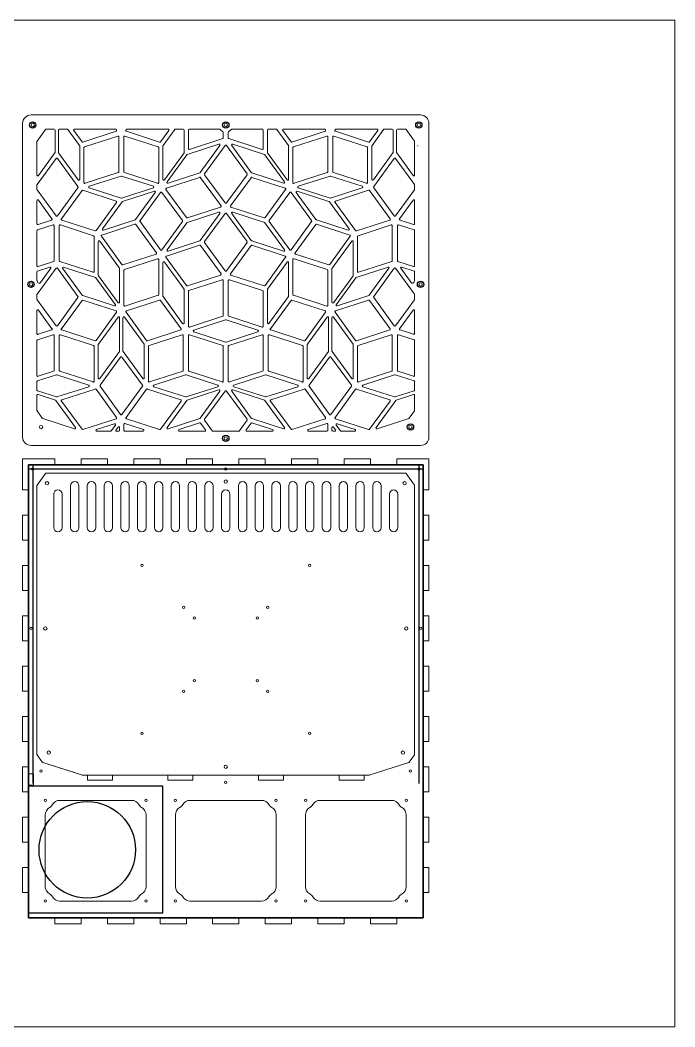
# Model space of a CAD drawing. Header units: millimetres. Extents: x -130 to 1370, y -1180 to 230.
# Drawn here: x 590 to 1370, y -970 to 230 of the extents above; entities that cross this region are included whole.
import ezdxf

# ---------------------------------------------------------------- set-up
doc = ezdxf.new("R2010")
doc.units = ezdxf.units.MM
doc.layers.get('0').update_dxf_attribs({"lineweight": 25, "true_color": 0xffffff})
doc.layers.add('cut', color=1, linetype='Continuous', lineweight=20, true_color=0xff0000)
doc.layers.add('guide', color=214, linetype='Continuous', lineweight=25, true_color=0x800080)

msp = doc.modelspace()

# ---------------------------------------------------------------- linework, layer by layer
for p, q in [((600, -840), (600, -300)), ((1070, -300), (600, -300)), ((600, -300), (1070, -300)), ((600, -300), (600, -840)), ((1070, -840), (1070, -300)), ((1070, -300), (1070, -840)), ((600, -840), (1070, -840)), ((1070, -840), (600, -840))]:
    msp.add_line(p, q)
at = {"layer": 'cut'}
for p, q in [((1370, 230), (-130, 230)), ((1370, -970), (1370, 230)), ((603, 117), (1067, 117)), ((593, 107), (593, -267)), ((610.2, 85.8), (620.2, 99.6)), ((621, 100), (630.6, 100)), ((631.6, 99), (631.6, 72.3)), ((635.6, 72.3), (635.6, 99)), ((636.6, 100), (646.1, 100)), ((660.8, 80.5), (646.9, 99.6)), ((653.9, 98.4), (663.7, 85)), ((654.7, 100), (703.6, 100)), ((664.8, 84.7), (704.3, 97.5)), ((704.4, 99.6), (704.8, 99)), ((716.6, 99.6), (716.2, 99)), ((756.2, 84.7), (716.7, 97.5)), ((717.4, 100), (766.3, 100)), ((767.1, 98.4), (757.3, 85)), ((760.2, 80.5), (774.1, 99.6)), ((774.9, 100), (784.4, 100)), ((785.4, 99), (785.4, 72.3)), ((790.4, 76.9), (790.4, 99)), ((791.4, 100), (827.1, 100)), ((828.4, 99.6), (831.2, 97.4)), ((838.8, 97.4), (841.6, 99.6)), ((842.9, 100), (878.6, 100)), ((879.6, 99), (879.6, 76.9)), ((884.6, 72.3), (884.6, 99)), ((885.6, 100), (895.1, 100)), ((909.8, 80.5), (895.9, 99.6)), ((902.9, 98.4), (912.7, 85)), ((903.7, 100), (952.6, 100)), ((913.8, 84.7), (953.3, 97.5)), ((953.4, 99.6), (953.8, 99)), ((965.6, 99.6), (965.2, 99)), ((1005.2, 84.7), (965.7, 97.5)), ((966.4, 100), (1015.3, 100)), ((1016.1, 98.4), (1006.3, 85)), ((1009.2, 80.5), (1023.4, 100)), ((1023.4, 100), (1033.4, 100)), ((1034.4, 99), (1034.4, 72.3)), ((1038.4, 99), (1038.4, 72.3)), ((1039.4, 100), (1049, 100)), ((1059.8, 85.8), (1049.8, 99.6)), ((1077, 107), (1077, -267)), ((610, 85.2), (610, 45.4)), ((666.6, 78.9), (706.2, 91.8)), ((707.5, 49.3), (707.5, 90.8)), ((713.5, 49.3), (713.5, 90.8)), ((754.4, 78.9), (714.8, 91.8)), ((791.8, 75.9), (831.3, 88.8)), ((832, 89.7), (832, 95.8)), ((838, 95.8), (838, 89.7)), ((838.7, 88.8), (878.2, 75.9)), ((915.6, 78.9), (955.2, 91.8)), ((956.5, 49.3), (956.5, 90.8)), ((962.5, 49.3), (962.5, 90.8)), ((1003.4, 78.9), (963.8, 91.8)), ((1060, 85.2), (1060, 45.4)), ((661, 79.9), (661, 40.1)), ((666, 36.4), (666, 78)), ((755.1, 36.4), (755.1, 78)), ((760.1, 79.9), (760.1, 40.1)), ((789, 69.8), (826.8, 82)), ((804.6, 48.3), (828, 80.5)), ((809.7, 46.9), (834.2, 80.6)), ((860.3, 46.9), (835.8, 80.6)), ((865.4, 48.3), (842, 80.5)), ((881, 69.8), (843.2, 82)), ((909.9, 79.9), (909.9, 40.1)), ((914.9, 36.4), (914.9, 78)), ((1004, 36.4), (1004, 78)), ((1009, 79.9), (1009, 40.1)), ((610.2, 34.1), (632.8, 65.1)), ((631.4, 71.7), (611.8, 44.8)), ((658.8, 31.5), (634.4, 65.1)), ((659.1, 39.5), (635.8, 71.7)), ((785.3, 71.7), (761.9, 39.5)), ((765.1, 37.2), (788.5, 69.4)), ((904.9, 37.2), (881.5, 69.4)), ((908.1, 39.5), (884.7, 71.7)), ((1034.2, 71.7), (1010.9, 39.5)), ((1035.6, 65.1), (1011.2, 31.5)), ((1037.2, 65.1), (1059.8, 34.1)), ((1038.6, 71.7), (1058.2, 44.8)), ((667.3, 35.5), (706.8, 48.3)), ((753.7, 35.5), (714.2, 48.3)), ((916.3, 35.5), (955.8, 48.3)), ((1002.7, 35.5), (963.2, 48.3)), ((710.2, 44.1), (672.4, 31.9)), ((710.8, 44.1), (748.7, 31.9)), ((803.8, 42.6), (764.2, 29.7)), ((804.1, 48), (766.2, 35.7)), ((829.3, 8.6), (804.9, 42.2)), ((834.2, 12.1), (809.7, 45.8)), ((835.8, 12.1), (860.3, 45.8)), ((840.7, 8.6), (865.1, 42.2)), ((865.9, 48), (903.8, 35.7)), ((866.2, 42.6), (905.8, 29.7)), ((959.2, 44.1), (921.3, 31.9)), ((959.8, 44.1), (997.6, 31.9)), ((610, 33.5), (610, 28.3)), ((632.8, -3.3), (610.2, 27.7)), ((634.4, -3.3), (658.8, 30.3)), ((639.2, -6.9), (663.7, 26.8)), ((664.8, 27.2), (704.3, 14.3)), ((710.2, 17.7), (672.4, 30)), ((748.7, 30), (710.8, 17.7)), ((749.9, 26.1), (712.1, 13.8)), ((727.6, -7.6), (751, 24.6)), ((732.8, -9), (757.2, 24.7)), ((783.3, -9), (758.9, 24.7)), ((788.2, -5.4), (763.7, 28.2)), ((881.8, -5.4), (906.3, 28.2)), ((886.7, -9), (911.1, 24.7)), ((937.2, -9), (912.8, 24.7)), ((942.4, -7.6), (919, 24.6)), ((920.1, 26.1), (957.9, 13.8)), ((959.2, 17.7), (921.3, 30)), ((997.6, 30), (959.8, 17.7)), ((965.7, 14.3), (1005.2, 27.2)), ((1006.3, 26.8), (1030.8, -6.9)), ((1011.2, 30.3), (1035.6, -3.3)), ((1059.8, 27.7), (1037.2, -3.3)), ((1060, 33.5), (1060, 28.3)), ((610, 14.7), (610, -12.7)), ((627.9, -6.9), (611.8, 15.3)), ((680.4, -20.9), (704.8, 12.8)), ((711.6, 13.5), (688.2, -18.7)), ((958.4, 13.5), (981.8, -18.7)), ((965.2, 12.8), (989.6, -20.9)), ((1042.1, -6.9), (1058.2, 15.3)), ((1060, 14.7), (1060, -12.7)), ((826.8, 1.1), (789, -11.2)), ((828.8, 7.1), (789.3, -5.8)), ((841.2, 7.1), (880.7, -5.8)), ((881, -11.2), (843.2, 1.1)), ((627.4, -8.4), (611.3, -13.6)), ((639.7, -8.4), (679.3, -21.2)), ((727.1, -7.9), (689.3, -20.2)), ((757.2, -43.8), (732.8, -10.1)), ((758.9, -43.8), (783.3, -10.1)), ((788.5, -11.5), (765.1, -43.7)), ((804.6, -32.6), (828, -0.4)), ((809.7, -34), (834.2, -0.3)), ((860.3, -34), (835.8, -0.3)), ((865.4, -32.6), (842, -0.4)), ((904.9, -43.7), (881.5, -11.5)), ((911.1, -43.8), (886.7, -10.1)), ((912.8, -43.8), (937.2, -10.1)), ((942.9, -7.9), (980.7, -20.2)), ((990.7, -21.2), (1030.3, -8.4)), ((1042.6, -8.4), (1058.7, -13.6)), ((610, -21.1), (610, -62.7)), ((610.7, -20.1), (629.3, -14.1)), ((630.6, -56.6), (630.6, -15.1)), ((636.6, -56.6), (636.6, -15.1)), ((677.4, -27), (637.9, -14.1)), ((726.8, -13.3), (687.3, -26.2)), ((752.4, -47.3), (727.9, -13.7)), ((917.6, -47.3), (942.1, -13.7)), ((943.2, -13.3), (982.7, -26.2)), ((1032.1, -14.1), (992.6, -27)), ((1033.4, -15.1), (1033.4, -56.6)), ((1039.4, -15.1), (1039.4, -56.6)), ((1040.7, -14.1), (1059.3, -20.1)), ((1060, -21.1), (1060, -62.7)), ((678.1, -69.5), (678.1, -27.9)), ((683.1, -74), (683.1, -34.2)), ((708.3, -65.8), (684.9, -33.6)), ((711.2, -61.3), (686.8, -27.7)), ((804.1, -32.9), (766.2, -45.2)), ((834.2, -68.8), (809.7, -35.1)), ((835.8, -68.8), (860.3, -35.1)), ((865.9, -32.9), (903.8, -45.2)), ((958.8, -61.3), (983.2, -27.7)), ((961.7, -65.8), (985.1, -33.6)), ((986.9, -74), (986.9, -34.2)), ((991.9, -27.9), (991.9, -69.5)), ((803.8, -38.3), (764.2, -51.2)), ((829.3, -72.3), (804.9, -38.7)), ((840.7, -72.3), (865.1, -38.7)), ((866.2, -38.3), (905.8, -51.2)), ((611.3, -63.6), (629.9, -57.6)), ((676.8, -70.4), (637.3, -57.6)), ((751.9, -48.8), (712.3, -61.7)), ((753.7, -54.6), (714.2, -67.4)), ((755.1, -55.5), (755.1, -97.1)), ((760.1, -59.2), (760.1, -99)), ((785.3, -90.8), (761.9, -58.6)), ((788.2, -86.3), (763.7, -52.7)), ((881.8, -86.3), (906.3, -52.7)), ((884.7, -90.8), (908.1, -58.6)), ((909.9, -99), (909.9, -59.2)), ((914.9, -55.5), (914.9, -97.1)), ((916.3, -54.6), (955.8, -67.4)), ((918.1, -48.8), (957.7, -61.7)), ((1032.7, -57.6), (993.2, -70.4)), ((1040.1, -57.6), (1058.7, -63.6)), ((610, -70), (610, -79.2)), ((632.8, -65.8), (610.2, -96.8)), ((610.7, -69.1), (625.4, -64.3)), ((614.2, -82.8), (626.5, -65.8)), ((634.4, -65.8), (658.8, -99.4)), ((664, -98), (640.6, -65.8)), ((641.7, -64.3), (679.6, -76.6)), ((708.5, -66.4), (708.5, -106.2)), ((713.5, -68.4), (713.5, -109.9)), ((956.5, -68.4), (956.5, -109.9)), ((961.5, -66.4), (961.5, -106.2)), ((990.4, -76.6), (1028.3, -64.3)), ((1006, -98), (1029.4, -65.8)), ((1035.6, -65.8), (1011.2, -99.4)), ((1037.2, -65.8), (1059.8, -96.8)), ((1055.8, -82.8), (1043.5, -65.8)), ((1059.3, -69.1), (1044.6, -64.3)), ((1060, -70), (1060, -79.2)), ((610.2, -80.3), (610.7, -82.1)), ((680.1, -77), (703.5, -109.2)), ((706.7, -106.8), (683.3, -74.6)), ((828.8, -73.8), (789.3, -86.7)), ((830.7, -79.6), (791.1, -92.4)), ((832, -80.5), (832, -122.1)), ((838, -80.5), (838, -122.1)), ((839.3, -79.6), (878.9, -92.4)), ((841.2, -73.8), (880.7, -86.7)), ((963.3, -106.8), (986.7, -74.6)), ((966.5, -109.2), (989.9, -77)), ((1059.8, -80.3), (1059.3, -82.1)), ((785.4, -91.4), (785.4, -131.2)), ((790.4, -93.4), (790.4, -134.9)), ((879.6, -93.4), (879.6, -134.9)), ((884.6, -91.4), (884.6, -131.2)), ((610, -97.4), (610, -102.6)), ((610.2, -103.2), (632.8, -134.2)), ((658.8, -100.6), (634.4, -134.2)), ((663.7, -104.1), (639.2, -137.8)), ((664.5, -98.4), (702.3, -110.7)), ((704.3, -116.6), (664.8, -103.8)), ((754.4, -98), (714.8, -110.9)), ((756.2, -103.8), (716.7, -116.6)), ((781.8, -137.8), (757.3, -104.1)), ((760.2, -99.6), (783.6, -131.8)), ((886.4, -131.8), (909.8, -99.6)), ((888.2, -137.8), (912.7, -104.1)), ((913.8, -103.8), (953.3, -116.6)), ((915.6, -98), (955.2, -110.9)), ((965.7, -116.6), (1005.2, -103.8)), ((1005.5, -98.4), (967.7, -110.7)), ((1006.3, -104.1), (1030.8, -137.8)), ((1011.2, -100.6), (1035.6, -134.2)), ((1059.8, -103.2), (1037.2, -134.2)), ((1060, -97.4), (1060, -102.6)), ((610, -116.2), (610, -143.6)), ((611.8, -115.6), (627.9, -137.8)), ((704.8, -118.1), (680.4, -151.8)), ((740.6, -151.8), (716.2, -118.1)), ((929.4, -151.8), (953.8, -118.1)), ((965.2, -118.1), (989.6, -151.8)), ((1058.2, -115.6), (1042.1, -137.8)), ((1060, -116.2), (1060, -143.6)), ((683.3, -156.3), (706.7, -124.1)), ((708.5, -124.7), (708.5, -164.5)), ((712.5, -124.7), (712.5, -164.5)), ((737.7, -156.3), (714.3, -124.1)), ((831.3, -123), (791.8, -135.9)), ((834.7, -127.2), (796.8, -139.5)), ((835.3, -127.2), (873.2, -139.5)), ((838.7, -123), (878.2, -135.9)), ((932.3, -156.3), (955.7, -124.1)), ((957.5, -124.7), (957.5, -164.5)), ((961.5, -164.5), (961.5, -124.7)), ((986.7, -156.3), (963.3, -124.1)), ((611.3, -144.5), (627.4, -139.3)), ((679.3, -152.2), (639.7, -139.3)), ((781.3, -139.3), (741.7, -152.2)), ((796.8, -141.4), (834.7, -153.7)), ((835.3, -153.7), (873.2, -141.4)), ((888.7, -139.3), (928.3, -152.2)), ((990.7, -152.2), (1030.3, -139.3)), ((1058.7, -144.5), (1042.6, -139.3)), ((610, -152), (610, -193.6)), ((610.7, -151), (629.3, -145)), ((630.6, -187.5), (630.6, -146)), ((636.6, -187.5), (636.6, -146)), ((677.4, -157.9), (637.9, -145)), ((783.1, -145), (743.6, -157.9)), ((784.4, -146), (784.4, -187.5)), ((790.4, -146), (790.4, -187.5)), ((791.8, -145), (831.3, -157.9)), ((878.2, -145), (838.7, -157.9)), ((879.6, -146), (879.6, -187.5)), ((885.6, -146), (885.6, -187.5)), ((886.9, -145), (926.4, -157.9)), ((992.6, -157.9), (1032.1, -145)), ((1033.4, -187.5), (1033.4, -146)), ((1039.4, -187.5), (1039.4, -146)), ((1059.3, -151), (1040.7, -145)), ((1060, -152), (1060, -193.6)), ((678.1, -200.4), (678.1, -158.8)), ((683.1, -156.9), (683.1, -196.7)), ((708.3, -165.1), (684.9, -197.3)), ((712.7, -165.1), (736.1, -197.3)), ((737.9, -156.9), (737.9, -196.7)), ((742.9, -158.8), (742.9, -200.4)), ((832, -158.8), (832, -200.4)), ((838, -158.8), (838, -200.4)), ((927.1, -158.8), (927.1, -200.4)), ((932.1, -156.9), (932.1, -196.7)), ((957.3, -165.1), (933.9, -197.3)), ((985.1, -197.3), (961.7, -165.1)), ((986.9, -156.9), (986.9, -196.7)), ((991.9, -200.4), (991.9, -158.8)), ((685.3, -205.3), (709.7, -171.7)), ((735.8, -205.3), (711.3, -171.7)), ((958.7, -171.7), (934.2, -205.3)), ((960.3, -171.7), (984.7, -205.3)), ((611.3, -194.5), (629.9, -188.5)), ((676.8, -201.3), (637.3, -188.5)), ((783.8, -188.5), (744.2, -201.3)), ((791.1, -188.5), (830.7, -201.3)), ((878.9, -188.5), (839.3, -201.3)), ((886.2, -188.5), (925.8, -201.3)), ((993.2, -201.3), (1032.7, -188.5)), ((1058.7, -194.5), (1040.1, -188.5)), ((610, -200.9), (610, -210.9)), ((633.3, -192.7), (610.7, -200)), ((633.9, -192.7), (671.7, -205)), ((787.1, -192.7), (749.3, -205)), ((787.8, -192.7), (825.6, -205)), ((882.2, -192.7), (844.4, -205)), ((882.9, -192.7), (920.7, -205)), ((1036.1, -192.7), (998.3, -205)), ((1036.7, -192.7), (1059.3, -200)), ((1060, -210.9), (1060, -200.9)), ((633.3, -219.1), (610.7, -211.8)), ((671.7, -206.9), (633.9, -219.1)), ((679.3, -209.7), (639.7, -222.5)), ((704.8, -243.7), (680.4, -210)), ((709.7, -240.1), (685.3, -206.5)), ((711.3, -240.1), (735.8, -206.5)), ((740.6, -210), (716.2, -243.7)), ((781.3, -222.5), (741.7, -209.7)), ((787.1, -219.1), (749.3, -206.9)), ((825.6, -206.9), (787.8, -219.1)), ((789, -223), (826.8, -210.7)), ((804.6, -244.4), (828, -212.2)), ((834.2, -212.1), (809.7, -245.8)), ((835.8, -212.1), (860.3, -245.8)), ((865.4, -244.4), (842, -212.2)), ((843.2, -210.7), (881, -223)), ((844.4, -206.9), (882.2, -219.1)), ((882.9, -219.1), (920.7, -206.9)), ((928.3, -209.7), (888.7, -222.5)), ((953.8, -243.7), (929.4, -210)), ((934.2, -206.5), (958.7, -240.1)), ((984.7, -206.5), (960.3, -240.1)), ((989.6, -210), (965.2, -243.7)), ((1030.3, -222.5), (990.7, -209.7)), ((1036.1, -219.1), (998.3, -206.9)), ((1059.3, -211.8), (1036.7, -219.1)), ((610, -217.2), (610, -235.2)), ((611.3, -216.2), (632, -223)), ((632.5, -223.3), (655.9, -255.5)), ((632.5, -223.3), (655.9, -255.5)), ((663.7, -257.7), (639.2, -224)), ((781.8, -224), (757.3, -257.7)), ((765.1, -255.5), (788.5, -223.3)), ((881.5, -223.3), (904.9, -255.5)), ((912.7, -257.7), (888.2, -224)), ((1030.8, -224), (1006.3, -257.7)), ((1037.5, -223.3), (1014.1, -255.5)), ((1058.7, -216.2), (1038, -223)), ((1060, -217.2), (1060, -235.2)), ((616.4, -244.4), (610.2, -235.8)), ((1053.6, -244.4), (1059.8, -235.8)), ((616.9, -244.8), (654.8, -257)), ((616.9, -244.8), (654.8, -257)), ((704.3, -245.2), (664.8, -258.1)), ((681, -258), (702.3, -251.1)), ((713.5, -259), (713.5, -251.9)), ((736.8, -258), (714.8, -250.9)), ((756.2, -258.1), (716.7, -245.2)), ((804.1, -244.8), (766.2, -257)), ((779.3, -258), (803.8, -250.1)), ((804.9, -250.5), (810.7, -258.4)), ((809.7, -246.9), (819.2, -260)), ((860.3, -246.9), (850.8, -260)), ((865.1, -250.5), (859.3, -258.4)), ((865.9, -244.8), (903.8, -257)), ((890.7, -258), (866.2, -250.1)), ((953.3, -245.2), (913.8, -258.1)), ((955.2, -250.9), (933.2, -258)), ((956.5, -251.9), (956.5, -259)), ((1005.2, -258.1), (965.7, -245.2)), ((989, -258), (967.7, -251.1)), ((1053.1, -244.8), (1015.2, -257)), ((681.3, -260), (697.6, -260)), ((698.4, -259.6), (703.5, -252.6)), ((704.2, -258.4), (706.7, -255)), ((705, -260), (707.5, -260)), ((708.5, -259), (708.5, -255.6)), ((736.5, -260), (714.5, -260)), ((809.9, -260), (779.6, -260)), ((819.2, -260), (850.8, -260)), ((890.4, -260), (860.1, -260)), ((955.5, -260), (933.5, -260)), ((961.5, -259), (961.5, -255.6)), ((962.5, -260), (965, -260)), ((965.8, -258.4), (963.3, -255)), ((971.6, -259.6), (966.5, -252.6)), ((972.4, -260), (988.7, -260)), ((1067, -277), (603, -277)), ((593, -293), (600, -293)), ((593, -293), (593, -300)), ((593, -300), (593, -330)), ((600, -293), (631.3, -293)), ((631.3, -293), (631.3, -300)), ((662.7, -300), (631.3, -300)), ((662.7, -293), (694, -293)), ((662.7, -293), (662.7, -300)), ((694, -293), (694, -300)), ((725.3, -300), (694, -300)), ((725.3, -293), (756.7, -293)), ((725.3, -293), (725.3, -300)), ((756.7, -293), (756.7, -300)), ((788, -300), (756.7, -300)), ((788, -293), (819.3, -293)), ((788, -293), (788, -300)), ((819.3, -293), (819.3, -300)), ((850.7, -300), (819.3, -300)), ((850.7, -293), (882, -293)), ((850.7, -293), (850.7, -300)), ((882, -293), (882, -300)), ((913.3, -300), (882, -300)), ((913.3, -293), (944.7, -293)), ((913.3, -293), (913.3, -300)), ((944.7, -293), (944.7, -300)), ((976, -300), (944.7, -300)), ((976, -293), (1007.3, -293)), ((976, -293), (976, -300)), ((1007.3, -293), (1007.3, -300)), ((1038.7, -300), (1007.3, -300)), ((1038.7, -293), (1070, -293)), ((1038.7, -293), (1038.7, -300)), ((1070, -293), (1077, -293)), ((1077, -293), (1077, -330)), ((610.2, -324.2), (620.2, -310.4)), ((621, -310), (630.6, -310)), ((621, -310), (1049, -310)), ((1039.4, -310), (1049, -310)), ((1059.8, -324.2), (1049.8, -310.4)), ((593, -330), (600, -330)), ((600, -330), (600, -360)), ((610, -324.8), (610, -364.6)), ((610, -645.2), (610, -324.8)), ((630, -375), (630, -335)), ((640, -335), (640, -375)), ((650, -375), (650, -325)), ((660, -325), (660, -375)), ((670, -375), (670, -325)), ((680, -325), (680, -375)), ((690, -375), (690, -325)), ((700, -325), (700, -375)), ((710, -375), (710, -325)), ((720, -325), (720, -375)), ((730, -375), (730, -325)), ((740, -325), (740, -375)), ((750, -375), (750, -325)), ((760, -325), (760, -375)), ((770, -375), (770, -325)), ((780, -325), (780, -375)), ((790, -375), (790, -325)), ((800, -325), (800, -375)), ((810, -375), (810, -325)), ((820, -325), (820, -375)), ((830, -335), (830, -375)), ((840, -375), (840, -335)), ((850, -325), (850, -375)), ((860, -375), (860, -325)), ((870, -325), (870, -375)), ((880, -375), (880, -325)), ((890, -325), (890, -375)), ((900, -375), (900, -325)), ((910, -325), (910, -375)), ((920, -375), (920, -325)), ((930, -325), (930, -375)), ((940, -375), (940, -325)), ((950, -325), (950, -375)), ((960, -375), (960, -325)), ((970, -325), (970, -375)), ((980, -375), (980, -325)), ((990, -325), (990, -375)), ((1000, -375), (1000, -325)), ((1010, -325), (1010, -375)), ((1020, -375), (1020, -325)), ((1030, -335), (1030, -375)), ((1040, -375), (1040, -335)), ((1060, -324.8), (1060, -364.6)), ((1060, -324.8), (1060, -645.2)), ((1077, -330), (1070, -330)), ((1070, -330), (1070, -360)), ((593, -360), (593, -390)), ((600, -360), (593, -360)), ((1070, -360), (1077, -360)), ((1077, -360), (1077, -390)), ((593, -390), (600, -390)), ((600, -390), (600, -420)), ((1077, -390), (1070, -390)), ((1070, -390), (1070, -420)), ((593, -420), (593, -450)), ((600, -420), (593, -420)), ((1070, -420), (1077, -420)), ((1077, -420), (1077, -450)), ((593, -450), (600, -450)), ((600, -450), (600, -480)), ((1077, -450), (1070, -450)), ((1070, -450), (1070, -480)), ((593, -480), (593, -510)), ((600, -480), (593, -480)), ((1070, -480), (1077, -480)), ((1077, -480), (1077, -510)), ((593, -510), (600, -510)), ((600, -510), (600, -540)), ((1077, -510), (1070, -510)), ((1070, -510), (1070, -540)), ((593, -540), (593, -570)), ((600, -540), (593, -540)), ((1070, -540), (1077, -540)), ((1077, -540), (1077, -570)), ((593, -570), (600, -570)), ((600, -570), (600, -600)), ((1077, -570), (1070, -570)), ((1070, -570), (1070, -600)), ((593, -600), (593, -630)), ((600, -600), (593, -600)), ((1070, -600), (1077, -600)), ((1077, -600), (1077, -630)), ((593, -630), (600, -630)), ((600, -630), (600, -660)), ((610, -627.2), (610, -645.2)), ((1060, -627.2), (1060, -645.2)), ((1077, -630), (1070, -630)), ((1070, -630), (1070, -660)), ((616.4, -654.4), (610.2, -645.8)), ((1053.6, -654.4), (1059.8, -645.8)), ((593, -660), (593, -690)), ((600, -660), (593, -660)), ((616.9, -654.8), (663, -669.7)), ((616.9, -654.8), (654.8, -667)), ((1053.1, -654.8), (1007, -669.7)), ((1070, -660), (1077, -660)), ((1077, -660), (1077, -690)), ((600, -668.2), (606, -668.2)), ((600, -681.8), (600, -668.2)), ((606, -668.2), (606, -681.8)), ((670.1, -670), (664.8, -670)), ((670.1, -670), (670.1, -676)), ((670.1, -670), (699.9, -670)), ((766.1, -670), (699.9, -670)), ((699.9, -670), (699.9, -676)), ((766.1, -670), (766.1, -676)), ((766.1, -670), (795.9, -670)), ((874.1, -670), (795.9, -670)), ((795.9, -670), (795.9, -676)), ((795.9, -670), (874.1, -670)), ((874.1, -670), (874.1, -676)), ((874.1, -670), (903.9, -670)), ((970.1, -670), (903.9, -670)), ((903.9, -670), (903.9, -676)), ((970.1, -670), (970.1, -676)), ((970.1, -670), (999.9, -670)), ((1005.2, -670), (999.9, -670)), ((999.9, -670), (999.9, -676)), ((600, -681.8), (606, -681.8)), ((699.9, -676), (670.1, -676)), ((766.1, -676), (795.9, -676)), ((903.9, -676), (874.1, -676)), ((970.1, -676), (999.9, -676)), ((593, -690), (600, -690)), ((600, -690), (600, -720)), ((1077, -690), (1070, -690)), ((1070, -690), (1070, -720)), ((722.7, -700), (637.3, -700)), ((792.3, -700), (877.7, -700)), ((947.3, -700), (1032.7, -700)), ((593, -720), (593, -750)), ((600, -720), (593, -720)), ((620, -717.3), (620, -802.7)), ((740, -802.7), (740, -717.3)), ((775, -802.7), (775, -717.3)), ((895, -717.3), (895, -802.7)), ((930, -802.7), (930, -717.3)), ((1050, -717.3), (1050, -802.7)), ((1070, -720), (1077, -720)), ((1077, -720), (1077, -750)), ((593, -750), (600, -750)), ((600, -750), (600, -780)), ((1077, -750), (1070, -750)), ((1070, -750), (1070, -780)), ((593, -780), (593, -810)), ((600, -780), (593, -780)), ((1070, -780), (1077, -780)), ((1077, -780), (1077, -810)), ((593, -810), (600, -810)), ((600, -810), (600, -840)), ((1077, -810), (1070, -810)), ((1070, -810), (1070, -840)), ((637.3, -820), (722.7, -820)), ((877.7, -820), (792.3, -820)), ((1032.7, -820), (947.3, -820)), ((600, -840), (631.3, -840)), ((631.3, -840), (631.3, -847)), ((662.7, -840), (694, -840)), ((662.7, -840), (662.7, -847)), ((694, -840), (694, -847)), ((725.3, -840), (756.7, -840)), ((725.3, -840), (725.3, -847)), ((756.7, -840), (756.7, -847)), ((788, -840), (819.3, -840)), ((788, -840), (788, -847)), ((819.3, -840), (819.3, -847)), ((850.7, -840), (882, -840)), ((850.7, -840), (850.7, -847)), ((882, -840), (882, -847)), ((913.3, -840), (944.7, -840)), ((913.3, -840), (913.3, -847)), ((944.7, -840), (944.7, -847)), ((976, -840), (1007.3, -840)), ((976, -840), (976, -847)), ((1007.3, -840), (1007.3, -847)), ((1038.7, -840), (1070, -840)), ((1038.7, -840), (1038.7, -847)), ((662.7, -847), (631.3, -847)), ((725.3, -847), (694, -847)), ((788, -847), (756.7, -847)), ((850.7, -847), (819.3, -847)), ((913.3, -847), (882, -847)), ((976, -847), (944.7, -847)), ((1038.7, -847), (1007.3, -847)), ((-130, -970), (1370, -970))]:
    msp.add_line(p, q, dxfattribs=at)
for centre, radius in [((605, 105), 2), ((835, 105), 2), ((1065, 105), 2), ((603, -85), 2), ((1067, -85), 2), ((615, -255), 2), ((1055, -255), 2), ((1055, -255), 2), ((835, -268.5), 2), ((605, -305), 1.4), ((835, -305), 1.4), ((1065, -305), 1.4), ((622, -322), 2), ((835, -320), 2), ((1048, -322), 2), ((735, -420), 1.4), ((935, -420), 1.4), ((785, -470), 1.4), ((885, -470), 1.4), ((797.5, -482.5), 1.4), ((872.5, -482.5), 1.4), ((603, -495), 1.4), ((620, -495), 2), ((1050, -495), 2), ((1067, -495), 1.4), ((797.5, -557.5), 1.4), ((872.5, -557.5), 1.4), ((785, -570), 1.4), ((885, -570), 1.4), ((735, -620), 1.4), ((935, -620), 1.4), ((624, -643), 2), ((1046, -643), 2), ((835, -660), 2), ((615, -665), 1.4), ((1055, -665), 1.4), ((835, -678.5), 1.4), ((620, -700), 1.4), ((740, -700), 1.4), ((775, -700), 1.4), ((895, -700), 1.4), ((930, -700), 1.4), ((1050, -700), 1.4), ((620, -820), 1.4), ((740, -820), 1.4), ((775, -820), 1.4), ((895, -820), 1.4), ((930, -820), 1.4), ((1050, -820), 1.4)]:
    msp.add_circle(centre, radius, dxfattribs=at)
for centre, radius, start, end in [((603, 107), 10, 90, 180), ((1067, 107), 10, 0, 90), ((621, 99), 1, 90, 144), ((630.6, 99), 1, 360, 90), ((636.6, 99), 1, 90, 180), ((646.1, 99), 1, 36, 90), ((654.7, 99), 1, 90, 216), ((703.6, 99), 1, 36, 90), ((704, 98.5), 1, 288, 36), ((717, 98.5), 1, 144, 252), ((717.4, 99), 1, 90, 144), ((766.3, 99), 1, 324, 90), ((774.9, 99), 1, 90, 144), ((784.4, 99), 1, 0, 90), ((791.4, 99), 1, 90, 180), ((827.1, 98), 2, 52.3994, 90), ((830, 95.8), 2, 0, 52.3994), ((840, 95.8), 2, 127.6006, 180), ((842.9, 98), 2, 90, 127.6006), ((878.6, 99), 1, 0, 90), ((885.6, 99), 1, 90, 180), ((895.1, 99), 1, 36, 90), ((903.7, 99), 1, 90, 216), ((952.6, 99), 1, 36, 90), ((953, 98.5), 1, 288, 36), ((966, 98.5), 1, 144, 252), ((966.4, 99), 1, 90, 144), ((1015.3, 99), 1, 324, 90), ((1033.4, 99), 1, 0, 90), ((1039.4, 99), 1, 90, 180), ((1049, 99), 1, 36, 90), ((611, 85.2), 1, 144, 180), ((664.5, 85.6), 1, 216, 288), ((706.5, 90.8), 1, 0, 108), ((714.5, 90.8), 1, 72, 180), ((756.5, 85.6), 1, 252, 324), ((831, 89.7), 1, 288, 0), ((839, 89.7), 1, 180, 252), ((913.5, 85.6), 1, 216, 288), ((955.5, 90.8), 1, 360, 108), ((963.5, 90.8), 1, 72, 180), ((1005.5, 85.6), 1, 252, 324), ((1059, 85.2), 1, 0, 36), ((630.6, 72.3), 1, 324, 0), ((636.6, 72.3), 1, 180, 216), ((660, 79.9), 1, 0, 36), ((667, 78), 1, 108, 180), ((754.1, 78), 1, 0, 72), ((761.1, 79.9), 1, 144, 180), ((784.4, 72.3), 1, 324, 0), ((791.4, 76.9), 1, 180, 288), ((827.1, 81.1), 1, 324, 108), ((835, 80), 1, 36, 144), ((842.9, 81.1), 1, 72, 216), ((878.6, 76.9), 1, 252, 0), ((885.6, 72.3), 1, 180, 216), ((908.9, 79.9), 1, 0, 36), ((915.9, 78), 1, 108, 180), ((1003, 78), 1, 0, 72), ((1010, 79.9), 1, 144, 180), ((1033.4, 72.3), 1, 324, 0), ((1039.4, 72.3), 1, 180, 216), ((1062.8, 79.9), 1, 0, 36), ((633.6, 64.5), 1, 36, 144), ((789.3, 68.8), 1, 108, 144), ((880.7, 68.8), 1, 36, 72), ((1036.4, 64.5), 1, 36, 144), ((706.5, 49.3), 1, 288, 0), ((714.5, 49.3), 1, 180, 252), ((803.8, 48.9), 1, 288, 324), ((866.2, 48.9), 1, 216, 252), ((955.5, 49.3), 1, 288, 360), ((963.5, 49.3), 1, 180, 252), ((611, 45.4), 1, 180, 324), ((660, 40.1), 1, 216, 0), ((667, 36.4), 1, 180, 288), ((710.5, 43.2), 1, 72, 108), ((754.1, 36.4), 1, 252, 0), ((761.1, 40.1), 1, 180, 324), ((765.9, 36.6), 1, 144, 288), ((804.1, 41.7), 1, 36, 108), ((810.6, 46.4), 1, 144, 216), ((859.4, 46.4), 1, 324, 36), ((865.9, 41.7), 1, 72, 144), ((904.1, 36.6), 1, 252, 36), ((908.9, 40.1), 1, 216, 0), ((915.9, 36.4), 1, 180, 288), ((959.5, 43.2), 1, 72, 108), ((1003, 36.4), 1, 252, 0), ((1010, 40.1), 1, 180, 324), ((1059, 45.4), 1, 216, 0), ((611, 33.5), 1, 144, 180), ((611, 28.3), 1, 180, 216), ((658, 30.9), 1, 324, 36), ((664.5, 26.2), 1, 72, 144), ((672.7, 30.9), 1, 108, 252), ((748.3, 30.9), 1, 288, 72), ((750.2, 25.2), 1, 324, 108), ((758.1, 24.1), 1, 36, 144), ((764.5, 28.8), 1, 108, 216), ((905.5, 28.8), 1, 324, 72), ((911.9, 24.1), 1, 36, 144), ((919.8, 25.2), 1, 72, 216), ((921.7, 30.9), 1, 108, 252), ((997.3, 30.9), 1, 288, 72), ((1005.5, 26.2), 1, 36, 108), ((1012, 30.9), 1, 144, 216), ((1059, 33.5), 1, 0, 36), ((1059, 28.3), 1, 324, 0), ((611, 14.7), 1, 36, 180), ((704, 13.3), 1, 324, 72), ((710.5, 18.6), 1, 252, 288), ((712.4, 12.9), 1, 108, 144), ((835, 12.7), 1, 216, 324), ((957.6, 12.9), 1, 36, 72), ((959.5, 18.6), 1, 252, 288), ((966, 13.3), 1, 108, 216), ((1059, 14.7), 1, 0, 144), ((827.1, 0.2), 1, 324, 108), ((828.5, 8), 1, 288, 36), ((835, -0.9), 1, 36, 144), ((841.5, 8), 1, 144, 252), ((842.9, 0.2), 1, 72, 216), ((627.1, -7.4), 1, 288, 36), ((633.6, -2.7), 1, 216, 324), ((640, -7.4), 1, 144, 252), ((726.8, -7), 1, 288, 324), ((733.6, -9.5), 1, 144, 216), ((782.5, -9.5), 1, 324, 36), ((789, -4.8), 1, 216, 288), ((789.3, -12.1), 1, 108, 144), ((881, -4.8), 1, 252, 324), ((880.7, -12.1), 1, 36, 72), ((887.5, -9.5), 1, 144, 216), ((936.4, -9.5), 1, 324, 36), ((943.2, -7), 1, 216, 252), ((1030, -7.4), 1, 288, 36), ((1036.4, -2.7), 1, 216, 324), ((1042.9, -7.4), 1, 144, 252), ((611, -12.7), 1, 180, 288), ((611, -21.1), 1, 108, 180), ((629.6, -15.1), 1, 0, 108), ((637.6, -15.1), 1, 72, 180), ((679.6, -20.3), 1, 252, 324), ((689, -19.3), 1, 144, 288), ((727.1, -14.3), 1, 36, 108), ((942.9, -14.3), 1, 72, 144), ((981, -19.3), 1, 252, 36), ((990.4, -20.3), 1, 216, 288), ((1032.4, -15.1), 1, 0, 108), ((1040.4, -15.1), 1, 72, 180), ((1059, -12.7), 1, 252, 0), ((1059, -21.1), 1, 0, 72), ((677.1, -27.9), 1, 0, 72), ((684.1, -34.2), 1, 36, 180), ((687.6, -27.1), 1, 108, 216), ((803.8, -32), 1, 288, 324), ((810.6, -34.5), 1, 144, 216), ((810.6, -34.5), 1, 144, 216), ((859.4, -34.5), 1, 324, 36), ((859.4, -34.5), 1, 324, 36), ((866.2, -32), 1, 216, 252), ((982.4, -27.1), 1, 324, 72), ((985.9, -34.2), 1, 0, 144), ((992.9, -27.9), 1, 108, 180), ((751.6, -47.9), 1, 288, 36), ((758.1, -43.2), 1, 216, 324), ((765.9, -44.3), 1, 144, 288), ((804.1, -39.3), 1, 36, 108), ((804.1, -39.3), 1, 36, 108), ((865.9, -39.3), 1, 72, 144), ((865.9, -39.3), 1, 72, 144), ((904.1, -44.3), 1, 252, 36), ((911.9, -43.2), 1, 216, 324), ((918.4, -47.9), 1, 144, 252), ((629.6, -56.6), 1, 288, 0), ((637.6, -56.6), 1, 180, 252), ((754.1, -55.5), 1, 0, 108), ((761.1, -59.2), 1, 36, 180), ((764.5, -52.1), 1, 108, 216), ((764.5, -52.1), 1, 108, 216), ((905.5, -52.1), 1, 324, 72), ((905.5, -52.1), 1, 324, 72), ((908.9, -59.2), 1, 0, 144), ((915.9, -55.5), 1, 72, 180), ((1032.4, -56.6), 1, 288, 0), ((1040.4, -56.6), 1, 180, 252), ((611, -62.7), 1, 180, 288), ((611, -70), 1, 108, 180), ((625.7, -65.3), 1, 324, 108), ((633.6, -66.4), 1, 36, 144), ((641.4, -65.3), 1, 72, 216), ((677.1, -69.5), 1, 252, 0), ((707.5, -66.4), 1, 0, 36), ((712, -60.7), 1, 216, 288), ((714.5, -68.4), 1, 108, 180), ((835, -68.2), 1, 216, 324), ((955.5, -68.4), 1, 0, 72), ((958, -60.7), 1, 252, 324), ((962.5, -66.4), 1, 144, 180), ((992.9, -69.5), 1, 180, 288), ((1028.6, -65.3), 1, 324, 108), ((1036.4, -66.4), 1, 36, 144), ((1044.3, -65.3), 1, 72, 216), ((1059, -62.7), 1, 252, 0), ((1059, -70), 1, 0, 72), ((614, -79.2), 4, 180, 195.9292), ((612.6, -81.6), 2, 195.9292, 324), ((679.3, -77.6), 1, 36, 72), ((684.1, -74), 1, 180, 216), ((828.5, -72.9), 1, 288, 36), ((831, -80.5), 1, 0, 108), ((839, -80.5), 1, 72, 180), ((841.5, -72.9), 1, 144, 252), ((985.9, -74), 1, 324, 0), ((990.7, -77.6), 1, 108, 144), ((1057.4, -81.6), 2, 216, 344.0708), ((1056, -79.2), 4, 344.0708, 0), ((784.4, -91.4), 1, 0, 36), ((789, -85.7), 1, 216, 288), ((789, -85.7), 1, 216, 288), ((789, -85.7), 1, 216, 288), ((791.4, -93.4), 1, 108, 180), ((791.4, -93.4), 1, 108, 180), ((791.4, -93.4), 1, 108, 180), ((878.6, -93.4), 1, 0, 72), ((878.6, -93.4), 1, 0, 72), ((878.6, -93.4), 1, 0, 72), ((881, -85.7), 1, 252, 324), ((881, -85.7), 1, 252, 324), ((881, -85.7), 1, 252, 324), ((885.6, -91.4), 1, 144, 180), ((611, -97.4), 1, 144, 180), ((611, -102.6), 1, 180, 216), ((658, -100), 1, 324, 36), ((664.5, -104.7), 1, 72, 144), ((664.8, -97.4), 1, 216, 252), ((707.5, -106.2), 1, 216, 0), ((754.1, -97.1), 1, 288, 0), ((756.5, -104.7), 1, 36, 108), ((761.1, -99), 1, 180, 216), ((908.9, -99), 1, 324, 0), ((913.5, -104.7), 1, 72, 144), ((915.9, -97.1), 1, 180, 252), ((962.5, -106.2), 1, 180, 324), ((1005.5, -104.7), 1, 36, 108), ((1005.2, -97.4), 1, 288, 324), ((1012, -100), 1, 144, 216), ((1059, -97.4), 1, 360, 36), ((1059, -102.6), 1, 324, 0), ((611, -116.2), 1, 36, 180), ((702.7, -109.7), 1, 252, 36), ((704, -117.6), 1, 324, 72), ((714.5, -109.9), 1, 180, 288), ((717, -117.6), 1, 108, 216), ((953, -117.6), 1, 324, 72), ((955.5, -109.9), 1, 252, 0), ((966, -117.6), 1, 108, 216), ((967.3, -109.7), 1, 144, 288), ((1059, -116.2), 1, 0, 144), ((707.5, -124.7), 1, 0, 144), ((713.5, -124.7), 1, 36, 180), ((784.4, -131.2), 1, 216, 0), ((831, -122.1), 1, 288, 0), ((831, -122.1), 1, 288, 0), ((831, -122.1), 1, 288, 0), ((835, -128.2), 1, 72, 108), ((839, -122.1), 1, 180, 252), ((839, -122.1), 1, 180, 252), ((839, -122.1), 1, 180, 252), ((885.6, -131.2), 1, 180, 324), ((956.5, -124.7), 1, 0, 144), ((962.5, -124.7), 1, 36, 180), ((611, -143.6), 1, 180, 288), ((627.1, -138.3), 1, 288, 36), ((633.6, -133.6), 1, 216, 324), ((640, -138.3), 1, 144, 252), ((781, -138.3), 1, 288, 36), ((791.4, -134.9), 1, 180, 288), ((791.4, -134.9), 1, 180, 288), ((797.2, -140.5), 1, 108, 252), ((872.8, -140.5), 1, 288, 72), ((878.6, -134.9), 1, 252, 0), ((878.6, -134.9), 1, 252, 0), ((889, -138.3), 1, 144, 252), ((1030, -138.3), 1, 288, 36), ((1036.4, -133.6), 1, 216, 324), ((1042.9, -138.3), 1, 144, 252), ((1059, -143.6), 1, 252, 0), ((611, -152), 1, 108, 180), ((629.6, -146), 1, 0, 108), ((637.6, -146), 1, 72, 180), ((679.6, -151.2), 1, 252, 324), ((741.4, -151.2), 1, 216, 288), ((783.4, -146), 1, 0, 108), ((791.4, -146), 1, 72, 180), ((835, -152.7), 1, 252, 288), ((878.6, -146), 1, 0, 108), ((886.6, -146), 1, 72, 180), ((928.6, -151.2), 1, 252, 324), ((990.4, -151.2), 1, 216, 288), ((1032.4, -146), 1, 0, 108), ((1040.4, -146), 1, 72, 180), ((1059, -152), 1, 0, 72), ((677.1, -158.8), 1, 0, 72), ((684.1, -156.9), 1, 144, 180), ((707.5, -164.5), 1, 324, 0), ((713.5, -164.5), 1, 180, 216), ((736.9, -156.9), 1, 0, 36), ((743.9, -158.8), 1, 108, 180), ((831, -158.8), 1, 0, 72), ((839, -158.8), 1, 108, 180), ((926.1, -158.8), 1, 0, 72), ((933.1, -156.9), 1, 144, 180), ((956.5, -164.5), 1, 324, 0), ((962.5, -164.5), 1, 180, 216), ((985.9, -156.9), 1, 0, 36), ((992.9, -158.8), 1, 108, 180), ((710.5, -172.3), 1, 36, 144), ((959.5, -172.3), 1, 36, 144), ((629.6, -187.5), 1, 288, 0), ((637.6, -187.5), 1, 180, 252), ((783.4, -187.5), 1, 288, 0), ((791.4, -187.5), 1, 180, 252), ((878.6, -187.5), 1, 288, 0), ((886.6, -187.5), 1, 180, 252), ((1032.4, -187.5), 1, 288, 0), ((1040.4, -187.5), 1, 180, 252), ((611, -193.6), 1, 180, 288), ((611, -200.9), 1, 108, 180), ((633.6, -193.6), 1, 72, 108), ((677.1, -200.4), 1, 252, 0), ((684.1, -196.7), 1, 180, 324), ((736.9, -196.7), 1, 216, 0), ((743.9, -200.4), 1, 180, 288), ((787.4, -193.6), 1, 72, 108), ((831, -200.4), 1, 252, 0), ((839, -200.4), 1, 180, 288), ((882.6, -193.6), 1, 72, 108), ((926.1, -200.4), 1, 252, 0), ((933.1, -196.7), 1, 180, 324), ((985.9, -196.7), 1, 216, 0), ((992.9, -200.4), 1, 180, 288), ((1036.4, -193.6), 1, 72, 108), ((1059, -193.6), 1, 252, 0), ((1059, -200.9), 1, 0, 72), ((611, -210.9), 1, 180, 252), ((671.4, -205.9), 1, 288, 72), ((679.6, -210.6), 1, 36, 108), ((686.1, -205.9), 1, 144, 216), ((735, -205.9), 1, 324, 36), ((741.4, -210.6), 1, 72, 144), ((749.6, -205.9), 1, 108, 252), ((825.3, -205.9), 1, 288, 72), ((827.1, -211.6), 1, 324, 108), ((835, -212.7), 1, 36, 144), ((842.9, -211.6), 1, 72, 216), ((844.7, -205.9), 1, 108, 252), ((920.4, -205.9), 1, 288, 72), ((928.6, -210.6), 1, 36, 108), ((935, -205.9), 1, 144, 216), ((983.9, -205.9), 1, 324, 36), ((990.4, -210.6), 1, 72, 144), ((998.6, -205.9), 1, 108, 252), ((1059, -210.9), 1, 288, 0), ((611, -217.2), 1, 72, 180), ((631.7, -223.9), 1, 36, 72), ((631.7, -223.9), 1, 36, 72), ((633.6, -218.2), 1, 252, 288), ((640, -223.5), 1, 108, 216), ((781, -223.5), 1, 324, 72), ((787.4, -218.2), 1, 252, 288), ((789.3, -223.9), 1, 108, 144), ((880.7, -223.9), 1, 36, 72), ((882.6, -218.2), 1, 252, 288), ((889, -223.5), 1, 108, 216), ((1030, -223.5), 1, 324, 72), ((1036.4, -218.2), 1, 252, 288), ((1038.3, -223.9), 1, 108, 144), ((1059, -217.2), 1, 0, 108), ((611, -235.2), 1, 180, 216), ((1059, -235.2), 1, 324, 0), ((617.3, -243.8), 1, 216, 252), ((617.3, -243.8), 1, 216, 252), ((702.7, -252.1), 1, 324, 108), ((704, -244.2), 1, 288, 36), ((710.5, -239.5), 1, 216, 324), ((714.5, -251.9), 1, 72, 180), ((717, -244.2), 1, 144, 252), ((804.1, -251.1), 1, 36, 108), ((803.8, -243.8), 1, 288, 324), ((810.6, -246.4), 1, 144, 216), ((859.4, -246.4), 1, 324, 36), ((865.9, -251.1), 1, 72, 144), ((866.2, -243.8), 1, 216, 252), ((953, -244.2), 1, 288, 36), ((955.5, -251.9), 1, 0, 108), ((959.5, -239.5), 1, 216, 324), ((966, -244.2), 1, 144, 252), ((967.3, -252.1), 1, 72, 216), ((1052.7, -243.8), 1, 288, 324), ((655.1, -256.1), 1, 252, 36), ((655.1, -256.1), 1, 252, 36), ((664.5, -257.1), 1, 216, 288), ((681.3, -259), 1, 108, 270), ((697.6, -259), 1, 270, 324), ((705, -259), 1, 144, 270), ((707.5, -255.6), 1, 0, 144), ((707.5, -259), 1, 270, 0), ((714.5, -259), 1, 180, 270), ((736.5, -259), 1, 270, 72), ((756.5, -257.1), 1, 252, 324), ((765.9, -256.1), 1, 144, 288), ((779.6, -259), 1, 108, 270), ((809.9, -259), 1, 270, 36), ((860.1, -259), 1, 144, 270), ((890.4, -259), 1, 270, 72), ((904.1, -256.1), 1, 252, 36), ((913.5, -257.1), 1, 216, 288), ((933.5, -259), 1, 108, 270), ((955.5, -259), 1, 270, 0), ((962.5, -255.6), 1, 36, 180), ((962.5, -259), 1, 180, 270), ((965, -259), 1, 270, 36), ((972.4, -259), 1, 216, 270), ((988.7, -259), 1, 270, 72), ((1005.5, -257.1), 1, 252, 324), ((1014.9, -256.1), 1, 144, 288), ((603, -267), 10, 180, 270), ((1067, -267), 10, 270, 0), ((621, -311), 1, 90, 144), ((1049, -311), 1, 36, 90), ((655, -325), 5, 360, 180), ((675, -325), 5, 360, 180), ((695, -325), 5, 360, 180), ((715, -325), 5, 360, 180), ((735, -325), 5, 360, 180), ((755, -325), 5, 360, 180), ((775, -325), 5, 360, 180), ((795, -325), 5, 360, 180), ((815, -325), 5, 360, 180), ((855, -325), 5, 0, 180), ((875, -325), 5, 0, 180), ((895, -325), 5, 0, 180), ((915, -325), 5, 0, 180), ((935, -325), 5, 0, 180), ((955, -325), 5, 0, 180), ((975, -325), 5, 0, 180), ((995, -325), 5, 0, 180), ((1015, -325), 5, 0, 180), ((611, -324.8), 1, 144, 180), ((635, -335), 5, 360, 180), ((835, -335), 5, 0, 180), ((1035, -335), 5, 0, 180), ((1059, -324.8), 1, 0, 36), ((635, -375), 5, 180, 360), ((655, -375), 5, 180, 360), ((675, -375), 5, 180, 360), ((695, -375), 5, 180, 360), ((715, -375), 5, 180, 360), ((735, -375), 5, 180, 360), ((755, -375), 5, 180, 360), ((775, -375), 5, 180, 360), ((795, -375), 5, 180, 360), ((815, -375), 5, 180, 360), ((835, -375), 5, 180, 0), ((855, -375), 5, 180, 0), ((875, -375), 5, 180, 0), ((895, -375), 5, 180, 0), ((915, -375), 5, 180, 0), ((935, -375), 5, 180, 0), ((955, -375), 5, 180, 0), ((975, -375), 5, 180, 0), ((995, -375), 5, 180, 0), ((1015, -375), 5, 180, 0), ((1035, -375), 5, 180, 0), ((611, -645.2), 1, 180, 216), ((1059, -645.2), 1, 324, 0), ((617.3, -653.8), 1, 216, 252), ((617.3, -653.8), 1, 216, 252), ((1052.7, -653.8), 1, 288, 324), ((664.8, -664), 6, 252, 270), ((1005.2, -664), 6, 270, 288), ((620, -700), 10, 300, 330), ((637.3, -710), 10, 90, 150), ((722.7, -710), 10, 30, 90), ((740, -700), 10, 210, 240), ((775, -700), 10, 300, 330), ((792.3, -710), 10, 90, 150), ((877.7, -710), 10, 30, 90), ((895, -700), 10, 210, 240), ((930, -700), 10, 300, 330), ((947.3, -710), 10, 90, 150), ((1032.7, -710), 10, 30, 90), ((1050, -700), 10, 210, 240), ((630, -717.3), 10, 120, 180), ((730, -717.3), 10, 360, 60), ((785, -717.3), 10, 120, 180), ((885, -717.3), 10, 0, 60), ((940, -717.3), 10, 120, 180), ((1040, -717.3), 10, 0, 60), ((630, -802.7), 10, 180, 240), ((730, -802.7), 10, 300, 360), ((785, -802.7), 10, 180, 240), ((885, -802.7), 10, 300, 0), ((940, -802.7), 10, 180, 240), ((1040, -802.7), 10, 300, 0), ((620, -820), 10, 30, 60), ((637.3, -810), 10, 210, 270), ((722.7, -810), 10, 270, 330), ((740, -820), 10, 120, 150), ((775, -820), 10, 30, 60), ((792.3, -810), 10, 210, 270), ((877.7, -810), 10, 270, 330), ((895, -820), 10, 120, 150), ((930, -820), 10, 30, 60), ((947.3, -810), 10, 210, 270), ((1032.7, -810), 10, 270, 330), ((1050, -820), 10, 120, 150)]:
    msp.add_arc(centre, radius, start, end, dxfattribs=at)
at = {"layer": 'guide'}
for p, q in [((605, -300), (605, -680)), ((1065, -300), (1065, -680)), ((600, -305), (1070, -305)), ((760, -683), (600, -683)), ((600, -683), (600, -834)), ((760, -834), (760, -683)), ((600, -834), (760, -834))]:
    msp.add_line(p, q, dxfattribs=at)
for centre, radius in [((605, 105), 3.75), ((835, 105), 3.75), ((1065, 105), 3.75), ((603, -85), 3.75), ((1067, -85), 3.75), ((1055, -255), 3.75), ((835, -268.5), 3.75), ((670, -759), 57.5)]:
    msp.add_circle(centre, radius, dxfattribs=at)

doc.saveas('drawing.dxf')
